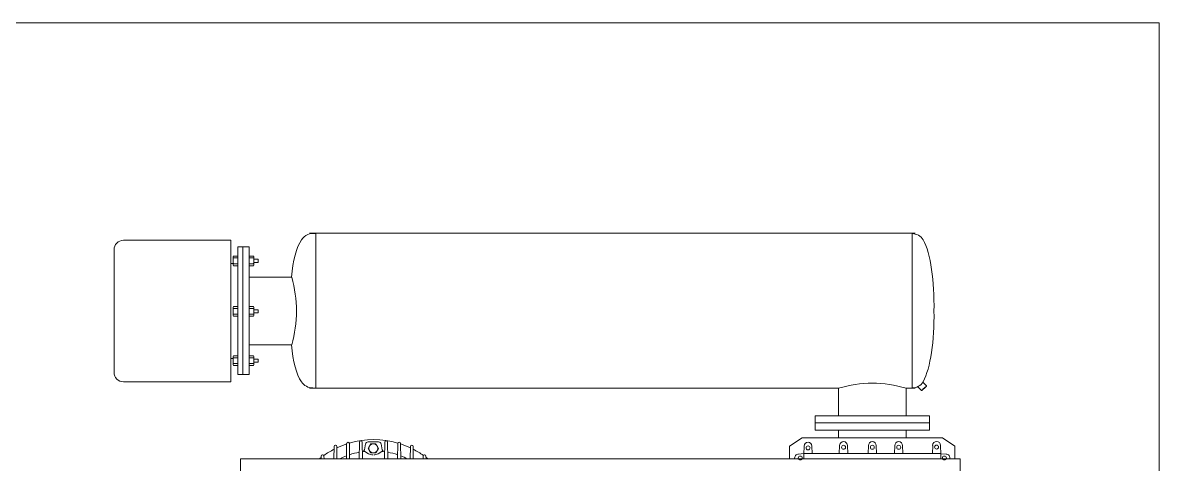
# Model space of a CAD drawing. Header units: millimetres. Extents: x 100 to 1590, y 100 to 694.
# Drawn here: x 1441.7 to 1459.22, y 556.41 to 563.21 of the extents above; entities that cross this region are included whole.
import ezdxf

# ---------------------------------------------------------------- set-up
doc = ezdxf.new("R2010")
doc.units = ezdxf.units.MM
for name, color, linetype, lineweight in [('Aço 1020', 6, 'Continuous', 9), ('M-EQUIP', 250, 'Continuous', 9), ('M-EQUIPAMENTOS', 1, 'Continuous', 9)]:
    doc.layers.add(name, color=color, linetype=linetype, lineweight=lineweight)

msp = doc.modelspace()

# ---------------------------------------------------------------- linework, layer by layer
at = {"layer": 'Aço 1020'}
msp.add_lwpolyline([(1440.472, 546.99), (1440.472, 563.209), (1459.222, 563.209), (1459.222, 546.99)], close=True, dxfattribs=at)
at = {"layer": 'M-EQUIP', "linetype": 'Continuous'}
for p, q in [((1445.016, 558.837), (1444.95, 558.837)), ((1445.016, 558.837), (1444.95, 558.837)), ((1445.196, 558.837), (1445.262, 558.837)), ((1445.196, 558.837), (1445.262, 558.837)), ((1444.947, 558.702), (1444.947, 558.823)), ((1444.947, 558.702), (1444.947, 558.823)), ((1444.95, 558.808), (1445.016, 558.808)), ((1444.95, 558.808), (1445.016, 558.808)), ((1444.95, 558.717), (1445.016, 558.717)), ((1444.95, 558.717), (1445.016, 558.717)), ((1444.95, 558.688), (1445.016, 558.688)), ((1444.95, 558.688), (1445.016, 558.688)), ((1445.02, 558.719), (1445.02, 558.806)), ((1445.02, 558.806), (1445.02, 558.719)), ((1445.02, 558.806), (1445.02, 558.719)), ((1445.02, 558.719), (1445.02, 558.806)), ((1445.192, 558.719), (1445.192, 558.806)), ((1445.192, 558.806), (1445.192, 558.719)), ((1445.192, 558.806), (1445.192, 558.719)), ((1445.192, 558.719), (1445.192, 558.806)), ((1445.262, 558.808), (1445.196, 558.808)), ((1445.262, 558.808), (1445.196, 558.808)), ((1445.262, 558.717), (1445.196, 558.717)), ((1445.262, 558.717), (1445.196, 558.717)), ((1445.262, 558.688), (1445.196, 558.688)), ((1445.262, 558.688), (1445.196, 558.688)), ((1445.265, 558.702), (1445.265, 558.823)), ((1445.265, 558.702), (1445.265, 558.823)), ((1445.265, 558.787), (1445.331, 558.787)), ((1445.265, 558.738), (1445.331, 558.738)), ((1445.331, 558.787), (1445.331, 558.738))]:
    msp.add_line(p, q, dxfattribs=at)
for centre, radius, start, end in [((1444.979, 558.823), 0.0316, 152.7204, 207.2796), ((1444.979, 558.823), 0.0316, 152.7204, 207.2796), ((1444.988, 558.823), 0.0316, 332.7204, 27.2796), ((1444.988, 558.823), 0.0316, 332.7204, 27.2796), ((1445.224, 558.823), 0.0316, 152.7204, 207.2796), ((1445.224, 558.823), 0.0316, 152.7204, 207.2796), ((1445.234, 558.823), 0.0316, 332.7204, 27.2796), ((1445.234, 558.823), 0.0316, 332.7204, 27.2796), ((1445.245, 558.763), 0.298, 171.1887, 188.8113), ((1445.245, 558.763), 0.298, 171.1887, 188.8113), ((1444.979, 558.702), 0.0316, 152.7204, 207.2796), ((1444.979, 558.702), 0.0316, 152.7204, 207.2796), ((1444.722, 558.763), 0.298, 351.1887, 8.8113), ((1444.722, 558.763), 0.298, 351.1887, 8.8113), ((1444.988, 558.702), 0.0316, 332.7204, 27.2796), ((1444.988, 558.702), 0.0316, 332.7204, 27.2796), ((1445.49, 558.763), 0.298, 171.1887, 188.8113), ((1445.49, 558.763), 0.298, 171.1887, 188.8113), ((1445.224, 558.702), 0.0316, 152.7204, 207.2796), ((1445.224, 558.702), 0.0316, 152.7204, 207.2796), ((1444.967, 558.763), 0.298, 351.1887, 8.8113), ((1444.967, 558.763), 0.298, 351.1887, 8.8113), ((1445.234, 558.702), 0.0316, 332.7204, 27.2796), ((1445.234, 558.702), 0.0316, 332.7204, 27.2796), ((1443.257, 557.823), 0.146, 180, 270)]:
    msp.add_arc(centre, radius, start, end, dxfattribs=at)
at = {"layer": 'M-EQUIPAMENTOS', "linetype": 'Continuous'}
for p, q in [((1455.461, 559.966), (1446.124, 559.966)), ((1446.221, 559.955), (1446.221, 557.582)), ((1455.411, 559.96), (1455.411, 557.597)), ((1443.111, 559.711), (1443.111, 557.823)), ((1444.911, 559.857), (1443.257, 559.857)), ((1444.911, 559.857), (1444.911, 557.677)), ((1444.911, 557.677), (1444.911, 559.857)), ((1445.098, 559.756), (1445.02, 559.756)), ((1445.02, 557.787), (1445.02, 559.756)), ((1445.098, 557.787), (1445.098, 559.756)), ((1445.098, 559.756), (1445.192, 559.756)), ((1445.098, 557.787), (1445.098, 559.756)), ((1445.192, 559.756), (1445.192, 558.246)), ((1444.947, 559.48), (1444.947, 559.601)), ((1444.947, 559.48), (1444.947, 559.601)), ((1444.947, 559.586), (1444.947, 559.495)), ((1445.016, 559.615), (1444.95, 559.615)), ((1445.016, 559.615), (1444.95, 559.615)), ((1444.95, 559.586), (1445.016, 559.586)), ((1444.95, 559.586), (1445.016, 559.586)), ((1445.02, 559.497), (1445.02, 559.584)), ((1445.02, 559.584), (1445.02, 559.497)), ((1445.02, 559.584), (1445.02, 559.497)), ((1445.02, 559.497), (1445.02, 559.584)), ((1445.192, 559.497), (1445.192, 559.584)), ((1445.192, 559.584), (1445.192, 559.497)), ((1445.192, 559.584), (1445.192, 559.497)), ((1445.192, 559.497), (1445.192, 559.584)), ((1445.196, 559.615), (1445.262, 559.615)), ((1445.196, 559.615), (1445.262, 559.615)), ((1445.262, 559.586), (1445.196, 559.586)), ((1445.262, 559.586), (1445.196, 559.586)), ((1445.265, 559.48), (1445.265, 559.601)), ((1445.265, 559.48), (1445.265, 559.601)), ((1445.265, 559.586), (1445.265, 559.495)), ((1445.265, 559.565), (1445.331, 559.565)), ((1445.331, 559.565), (1445.331, 559.516)), ((1444.916, 559.501), (1444.95, 559.501)), ((1444.95, 559.495), (1445.016, 559.495)), ((1444.95, 559.495), (1445.016, 559.495)), ((1444.95, 559.466), (1445.016, 559.466)), ((1444.95, 559.466), (1445.016, 559.466)), ((1445.262, 559.495), (1445.196, 559.495)), ((1445.262, 559.495), (1445.196, 559.495)), ((1445.262, 559.466), (1445.196, 559.466)), ((1445.262, 559.466), (1445.196, 559.466)), ((1445.265, 559.516), (1445.331, 559.516)), ((1445.848, 559.288), (1445.192, 559.288)), ((1445.192, 558.246), (1445.192, 557.787)), ((1445.192, 558.246), (1445.848, 558.246)), ((1455.411, 558.21), (1455.411, 557.582)), ((1444.947, 558.034), (1444.911, 558.034)), ((1444.947, 558.062), (1444.947, 557.942)), ((1444.947, 558.062), (1444.947, 557.942)), ((1444.947, 557.957), (1444.947, 558.048)), ((1444.95, 558.077), (1445.016, 558.077)), ((1444.95, 558.077), (1445.016, 558.077)), ((1444.95, 558.048), (1445.016, 558.048)), ((1444.95, 558.048), (1445.016, 558.048)), ((1444.95, 557.957), (1445.016, 557.957)), ((1444.95, 557.957), (1445.016, 557.957)), ((1445.02, 558.046), (1445.02, 557.959)), ((1445.02, 557.959), (1445.02, 558.046)), ((1445.02, 557.959), (1445.02, 558.046)), ((1445.02, 558.046), (1445.02, 557.959)), ((1445.192, 558.046), (1445.192, 557.959)), ((1445.192, 557.959), (1445.192, 558.046)), ((1445.192, 557.959), (1445.192, 558.046)), ((1445.192, 558.046), (1445.192, 557.959)), ((1445.262, 558.077), (1445.196, 558.077)), ((1445.262, 558.077), (1445.196, 558.077)), ((1445.262, 558.048), (1445.196, 558.048)), ((1445.262, 558.048), (1445.196, 558.048)), ((1445.262, 557.957), (1445.196, 557.957)), ((1445.262, 557.957), (1445.196, 557.957)), ((1445.265, 558.062), (1445.265, 557.942)), ((1445.265, 558.062), (1445.265, 557.942)), ((1445.265, 557.957), (1445.265, 558.048)), ((1445.265, 558.027), (1445.331, 558.027)), ((1445.265, 557.977), (1445.331, 557.977)), ((1445.331, 558.027), (1445.331, 557.977)), ((1445.016, 557.928), (1444.95, 557.928)), ((1445.016, 557.928), (1444.95, 557.928)), ((1445.02, 557.787), (1445.052, 557.787)), ((1445.052, 557.787), (1445.098, 557.787)), ((1445.145, 557.787), (1445.098, 557.787)), ((1445.192, 557.787), (1445.145, 557.787)), ((1445.196, 557.928), (1445.262, 557.928)), ((1445.196, 557.928), (1445.262, 557.928)), ((1443.257, 557.677), (1444.911, 557.677)), ((1455.579, 557.671), (1455.634, 557.617)), ((1455.634, 557.612), (1455.618, 557.596)), ((1455.634, 557.617), (1455.634, 557.612)), ((1454.278, 557.577), (1446.124, 557.577)), ((1454.278, 557.577), (1454.278, 557.155)), ((1455.319, 557.155), (1455.319, 557.577)), ((1455.461, 557.577), (1455.319, 557.577)), ((1455.498, 557.602), (1455.558, 557.542)), ((1455.558, 557.542), (1455.564, 557.542)), ((1455.618, 557.596), (1455.564, 557.542)), ((1455.613, 557.596), (1455.579, 557.563)), ((1455.579, 557.563), (1455.579, 557.557)), ((1455.613, 557.596), (1455.618, 557.596)), ((1453.917, 557.043), (1453.917, 557.152)), ((1453.917, 557.152), (1455.68, 557.152)), ((1455.68, 557.043), (1455.68, 557.152)), ((1453.917, 557.043), (1455.68, 557.043)), ((1453.917, 556.934), (1453.917, 557.043)), ((1453.917, 557.043), (1455.68, 557.043)), ((1453.917, 556.934), (1454.182, 556.934)), ((1453.917, 556.934), (1455.68, 556.934)), ((1454.276, 556.934), (1454.276, 556.812)), ((1455.322, 556.934), (1455.322, 556.812)), ((1455.68, 557.043), (1455.584, 557.043)), ((1455.68, 556.934), (1455.584, 556.934)), ((1455.68, 556.934), (1455.68, 557.043)), ((1446.696, 556.728), (1446.693, 556.489)), ((1446.717, 556.746), (1446.716, 556.746)), ((1446.717, 556.746), (1446.719, 556.746)), ((1446.738, 556.728), (1446.742, 556.489)), ((1446.896, 556.747), (1446.89, 556.489)), ((1446.916, 556.766), (1446.915, 556.766)), ((1446.916, 556.766), (1446.915, 556.766)), ((1446.916, 556.766), (1446.918, 556.766)), ((1446.916, 556.766), (1446.918, 556.766)), ((1446.937, 556.747), (1446.942, 556.489)), ((1447.026, 556.752), (1447.107, 556.752)), ((1447.188, 556.752), (1447.107, 556.752)), ((1447.286, 556.747), (1447.281, 556.489)), ((1447.307, 556.766), (1447.305, 556.766)), ((1447.307, 556.766), (1447.305, 556.766)), ((1447.307, 556.766), (1447.309, 556.766)), ((1447.307, 556.766), (1447.309, 556.766)), ((1447.328, 556.747), (1447.333, 556.489)), ((1447.485, 556.728), (1447.481, 556.489)), ((1447.506, 556.746), (1447.504, 556.746)), ((1447.506, 556.746), (1447.508, 556.746)), ((1447.527, 556.728), (1447.53, 556.489)), ((1453.717, 556.812), (1453.524, 556.683)), ((1454.276, 556.812), (1453.717, 556.812)), ((1455.795, 556.812), (1453.717, 556.812)), ((1453.802, 556.812), (1455.881, 556.812)), ((1455.015, 556.812), (1455.339, 556.812)), ((1455.015, 556.812), (1455.339, 556.812)), ((1455.285, 556.812), (1455.881, 556.812)), ((1455.881, 556.812), (1456.073, 556.683)), ((1446.502, 556.68), (1446.499, 556.489)), ((1446.522, 556.699), (1446.521, 556.699)), ((1446.522, 556.699), (1446.524, 556.699)), ((1446.543, 556.68), (1446.546, 556.489)), ((1446.969, 556.63), (1446.986, 556.719)), ((1447.034, 556.569), (1446.974, 556.601)), ((1447.026, 556.651), (1447.066, 556.722)), ((1447.066, 556.581), (1447.026, 556.651)), ((1447.066, 556.722), (1447.147, 556.722)), ((1447.147, 556.581), (1447.066, 556.581)), ((1447.147, 556.722), (1447.188, 556.651)), ((1447.188, 556.651), (1447.147, 556.581)), ((1447.18, 556.569), (1447.24, 556.601)), ((1447.245, 556.63), (1447.228, 556.719)), ((1447.68, 556.68), (1447.677, 556.489)), ((1447.701, 556.699), (1447.699, 556.699)), ((1447.701, 556.699), (1447.702, 556.699)), ((1447.721, 556.68), (1447.724, 556.489)), ((1453.524, 556.489), (1453.524, 556.683)), ((1453.524, 556.683), (1453.524, 556.489)), ((1453.662, 556.564), (1453.742, 556.57)), ((1453.742, 556.57), (1455.854, 556.57)), ((1455.854, 556.57), (1453.742, 556.57)), ((1453.743, 556.563), (1453.748, 556.685)), ((1453.743, 556.563), (1453.748, 556.685)), ((1453.743, 556.489), (1453.743, 556.57)), ((1453.873, 556.57), (1453.868, 556.685)), ((1454.29, 556.57), (1454.294, 556.695)), ((1454.419, 556.57), (1454.415, 556.695)), ((1454.734, 556.57), (1454.738, 556.695)), ((1454.863, 556.57), (1454.859, 556.695)), ((1455.141, 556.57), (1455.145, 556.695)), ((1455.27, 556.57), (1455.266, 556.695)), ((1455.725, 556.57), (1455.729, 556.697)), ((1455.854, 556.563), (1455.85, 556.697)), ((1455.854, 556.489), (1455.854, 556.57)), ((1455.854, 556.568), (1455.935, 556.564)), ((1456.073, 556.489), (1456.073, 556.683)), ((1456.073, 556.683), (1456.073, 556.489)), ((1446.305, 556.533), (1446.303, 556.489)), ((1446.325, 556.551), (1446.324, 556.551)), ((1446.325, 556.551), (1446.327, 556.551)), ((1446.346, 556.533), (1446.348, 556.489)), ((1447.877, 556.533), (1447.875, 556.489)), ((1447.898, 556.551), (1447.896, 556.551)), ((1447.898, 556.551), (1447.899, 556.551)), ((1447.918, 556.533), (1447.92, 556.489))]:
    msp.add_line(p, q, dxfattribs=at)
msp.add_lwpolyline([(1445.058, 553.89), (1456.152, 553.89), (1456.152, 556.489), (1445.058, 556.489)], close=True, dxfattribs=at)
for centre in [(1453.808, 556.659), (1454.355, 556.668), (1454.799, 556.668), (1455.205, 556.668), (1455.789, 556.671), (1453.689, 556.503), (1455.909, 556.503)]:
    msp.add_circle(centre, 0.0307, dxfattribs=at)
for centre, radius, start, end in [((1446.174, 559.756), 0.204, 76.7153, 148.0542), ((1455.411, 559.756), 0.204, 31.9458, 90.3416), ((1443.257, 559.711), 0.146, 90, 180), ((1444.979, 559.601), 0.0316, 152.7204, 207.2796), ((1444.979, 559.601), 0.0316, 152.7204, 207.2796), ((1445.245, 559.541), 0.298, 171.1887, 188.8113), ((1445.245, 559.541), 0.298, 171.1887, 188.8113), ((1444.988, 559.601), 0.0316, 332.7204, 27.2796), ((1444.988, 559.601), 0.0316, 332.7204, 27.2796), ((1444.722, 559.541), 0.298, 351.1887, 8.8113), ((1444.722, 559.541), 0.298, 351.1887, 8.8113), ((1445.224, 559.601), 0.0316, 152.7204, 207.2796), ((1445.224, 559.601), 0.0316, 152.7204, 207.2796), ((1445.49, 559.541), 0.298, 171.1887, 188.8113), ((1445.49, 559.541), 0.298, 171.1887, 188.8113), ((1445.234, 559.601), 0.0316, 332.7204, 27.2796), ((1445.234, 559.601), 0.0316, 332.7204, 27.2796), ((1444.967, 559.541), 0.298, 351.1887, 8.8113), ((1444.967, 559.541), 0.298, 351.1887, 8.8113), ((1444.979, 559.48), 0.0316, 152.7204, 207.2796), ((1444.979, 559.48), 0.0316, 152.7204, 207.2796), ((1444.988, 559.48), 0.0316, 332.7204, 27.2796), ((1444.988, 559.48), 0.0316, 332.7204, 27.2796), ((1445.224, 559.48), 0.0316, 152.7204, 207.2796), ((1445.224, 559.48), 0.0316, 152.7204, 207.2796), ((1445.234, 559.48), 0.0316, 332.7204, 27.2796), ((1445.234, 559.48), 0.0316, 332.7204, 27.2796), ((1444.032, 558.767), 1.89, 344.0015, 15.9985), ((1444.979, 558.062), 0.0316, 152.7204, 207.2796), ((1444.979, 558.062), 0.0316, 152.7204, 207.2796), ((1445.245, 558.002), 0.298, 171.1887, 188.8113), ((1445.245, 558.002), 0.298, 171.1887, 188.8113), ((1444.979, 557.942), 0.0316, 152.7204, 207.2796), ((1444.979, 557.942), 0.0316, 152.7204, 207.2796), ((1444.988, 558.062), 0.0316, 332.7204, 27.2796), ((1444.988, 558.062), 0.0316, 332.7204, 27.2796), ((1444.722, 558.002), 0.298, 351.1887, 8.8113), ((1444.722, 558.002), 0.298, 351.1887, 8.8113), ((1444.988, 557.942), 0.0316, 332.7204, 27.2796), ((1444.988, 557.942), 0.0316, 332.7204, 27.2796), ((1445.224, 558.062), 0.0316, 152.7204, 207.2796), ((1445.224, 558.062), 0.0316, 152.7204, 207.2796), ((1445.49, 558.002), 0.298, 171.1887, 188.8113), ((1445.49, 558.002), 0.298, 171.1887, 188.8113), ((1445.224, 557.942), 0.0316, 152.7204, 207.2796), ((1445.224, 557.942), 0.0316, 152.7204, 207.2796), ((1445.234, 558.062), 0.0316, 332.7204, 27.2796), ((1445.234, 558.062), 0.0316, 332.7204, 27.2796), ((1444.967, 558.002), 0.298, 351.1887, 8.8113), ((1444.967, 558.002), 0.298, 351.1887, 8.8113), ((1445.234, 557.942), 0.0316, 332.7204, 27.2796), ((1445.234, 557.942), 0.0316, 332.7204, 27.2796), ((1446.174, 557.786), 0.204, 211.9458, 270.3416), ((1454.799, 555.877), 1.778, 72.9713, 107.0287), ((1455.411, 557.786), 0.204, 269.6584, 328.0542), ((1446.716, 556.727), 0.019, 90, 178.8542), ((1446.719, 556.727), 0.019, 1.1458, 90), ((1447.112, 555.455), 1.331, 73.671, 106.329), ((1446.915, 556.747), 0.019, 90, 178.8542), ((1446.918, 556.747), 0.019, 1.1458, 90), ((1446.918, 556.747), 0.019, 1.1458, 90), ((1447.305, 556.747), 0.019, 90, 178.8542), ((1447.305, 556.747), 0.019, 90, 178.8542), ((1447.309, 556.747), 0.019, 1.1458, 90), ((1447.504, 556.727), 0.019, 90, 178.8542), ((1447.508, 556.727), 0.019, 1.1458, 90), ((1453.808, 556.685), 0.0605, 0, 180), ((1454.355, 556.695), 0.0605, 0, 180), ((1454.799, 556.695), 0.0605, 0, 180), ((1455.205, 556.695), 0.0605, 0, 180), ((1455.789, 556.697), 0.0605, 0, 180), ((1447.112, 555.455), 1.331, 117.2957, 125.2381), ((1446.521, 556.68), 0.019, 90, 178.8542), ((1446.524, 556.68), 0.019, 1.1458, 90), ((1447.112, 555.455), 1.331, 108.1718, 115.2631), ((1447.112, 555.455), 1.159, 100.8903, 108.6519), ((1447.112, 555.455), 1.159, 71.3481, 79.1097), ((1447.112, 555.455), 1.331, 64.7369, 71.8282), ((1447.699, 556.68), 0.019, 90, 178.8542), ((1447.702, 556.68), 0.019, 1.1458, 90), ((1447.112, 555.455), 1.331, 54.7619, 62.7043), ((1453.662, 556.503), 0.0605, 90, 193.7125), ((1455.935, 556.503), 0.0605, 346.2875, 90), ((1447.112, 555.455), 1.331, 127.3469, 129.0403), ((1446.324, 556.532), 0.019, 90, 178.8542), ((1446.327, 556.532), 0.019, 1.1458, 90), ((1447.112, 555.455), 1.159, 111.1439, 116.8772), ((1447.112, 555.455), 1.159, 63.1228, 68.8561), ((1447.896, 556.532), 0.019, 90, 178.8542), ((1447.899, 556.532), 0.019, 1.1458, 90), ((1447.112, 555.455), 1.331, 50.9597, 52.6531), ((1447.112, 555.455), 1.331, 50.9597, 52.6531)]:
    msp.add_arc(centre, radius, start, end, dxfattribs=at)
for centre, major_axis, ratio, start_param, end_param in [((1446.174, 559.005), (-0.045, 0.946), 0.346708, 0.413892, 1.250669), ((1455.409, 558.737), (-0.021, 1.196), 0.284191, 3.620078, 4.731943)]:
    msp.add_ellipse(centre, major_axis=major_axis, ratio=ratio, start_param=start_param, end_param=end_param, dxfattribs=at)
at = {"layer": 'M-EQUIPAMENTOS', "linetype": 'Continuous', "extrusion": (0, 0, -1)}
for centre, major_axis, ratio, start_param, end_param in [((1455.409, 558.797), (0.021, 1.206), 0.281937, 0.479341, 1.590998), ((1446.173, 558.527), (0.046, 0.932), 0.351047, 3.551872, 4.38894), ((1447.026, 556.711), (0, 0.0405), 0.999974, -1.379098, 0), ((1447.188, 556.711), (0, 0.0405), 0.999974, 0, 1.379098), ((1446.936, 556.636), (0, 0.0337), 0.999974, 1.762495, 2.99685), ((1446.958, 556.571), (0, 0.0338), 0.999974, -0.133625, 0.495726), ((1447.098, 556.687), (0, 0.135), 0.999974, 3.134227, 3.637318), ((1447.107, 556.651), (0, -0.0694), 0.999974, -1.570796, 4.712389), ((1447.116, 556.687), (0, 0.135), 0.999974, 2.645867, 3.148958), ((1447.256, 556.571), (0, 0.0338), 0.999974, -0.495726, 0.133625), ((1447.278, 556.636), (0, 0.0338), 0.999974, 3.286335, 4.52069)]:
    msp.add_ellipse(centre, major_axis=major_axis, ratio=ratio, start_param=start_param, end_param=end_param, dxfattribs=at)

doc.saveas('drawing.dxf')
